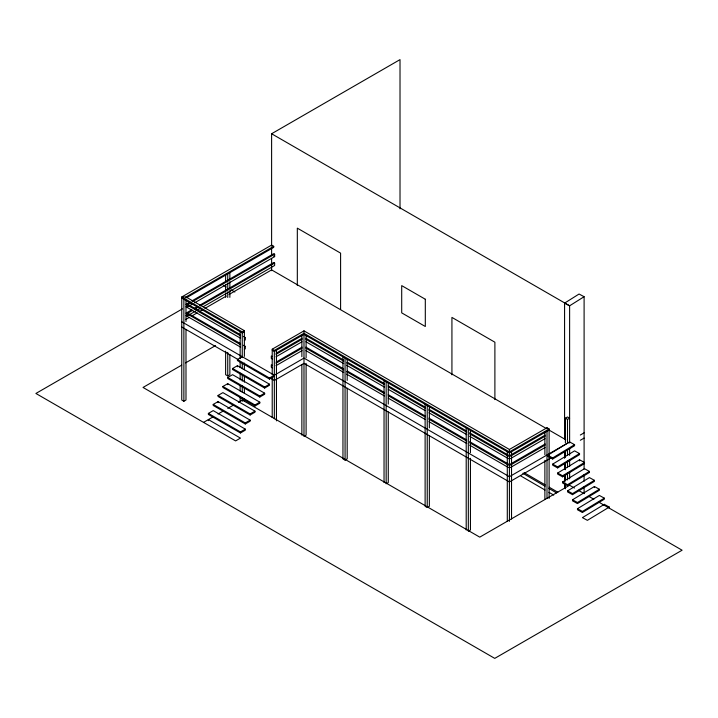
<?xml version="1.0" encoding="UTF-8"?>
<svg xmlns="http://www.w3.org/2000/svg" width="718" height="718" viewBox="0 0 718 718"><rect width="100%" height="100%" fill="white"/><g stroke="black" fill="none" stroke-linecap="round" stroke-linejoin="round"><path stroke-width="1.08" d="M564.572 439.272L564.572 303.131L579.058 294.03L584.102 296.705L584.102 469.06M584.102 296.705L569.616 305.805L569.616 442.997M547.726 455.221L569.616 441.947L574.58 444.675L574.58 445.725L552.68 458.999L547.726 456.271L547.726 455.221L552.68 457.949L574.58 444.675M552.68 464.133L574.58 450.859L579.534 453.588L579.534 454.638L557.644 467.912L552.68 465.183L552.68 464.133L557.644 466.862L579.534 453.588M557.644 473.054L579.534 459.78L584.488 462.5L584.488 463.55L562.598 476.824L557.644 474.095L557.644 473.054L562.598 475.774L584.488 462.5M562.598 481.966L584.488 468.692L589.451 471.421L589.451 472.462L567.552 485.736L562.598 483.017L562.598 481.966L567.552 484.695L589.451 471.421M567.552 490.879L589.451 477.605L594.405 480.333L594.405 481.383L572.515 494.657L567.552 491.929L567.552 490.879L572.515 493.607L594.405 480.333M572.515 499.791L594.405 486.517L599.359 489.245L599.359 490.295L577.469 503.569L572.515 500.841L572.515 499.791L577.469 502.519L599.359 489.245M577.469 508.712L599.359 495.438L604.323 498.157L604.323 499.207L582.424 512.481L577.469 509.753L577.469 508.712L582.424 511.431L604.323 498.157M604.323 504.35L582.424 517.624L587.387 520.344L609.277 507.07L604.323 504.35L604.323 505.4M271.61 246.193L271.61 133.754L400.016 59.621L400.016 208.803M186.958 297.458L273.729 247.36L273.729 246.319L185.989 296.974L181.753 296.974L181.753 400.025L183.871 401.254L185.989 400.025L185.989 329.409M189.848 302.09L185.989 304.315L240.557 335.818M191.778 300.977L273.729 253.66L274.635 254.181L274.635 256.631L194.614 302.825M190.755 302.61L186.895 304.836L186.895 307.286L192.684 303.938M192.684 301.497L274.635 254.181M182.48 308.839L35.9 393.464L494.747 658.379L682.1 550.212L598.704 502.061M191.778 309.835L185.989 313.174L240.557 344.676M194.668 308.166L197.558 306.496M199.487 305.383L273.729 262.519L274.635 263.048L274.635 265.489L203.293 306.685M192.684 310.364L186.895 313.703L186.895 316.144L195.574 311.136M194.614 309.252L198.473 307.026M200.394 305.913L274.635 263.048M197.504 310.023L200.394 308.354M185.621 319.546L189.489 317.311M191.419 316.198L197.217 312.851M199.146 311.738L203.014 309.503M204.944 308.39L226.197 296.112M229.096 294.443L271.61 269.896L546.317 428.502M181.699 365.13L143.035 387.451L235.612 440.906L240.449 438.106L208.382 419.59L208.382 420.64M185.567 362.895L215.535 345.591M273.729 246.319L271.61 245.089L181.753 296.974L242.262 331.904L244.38 330.684L244.38 356.388M244.38 331.734L242.262 332.955L181.753 298.015M244.38 338.025L245.287 337.505L245.287 339.946L244.38 340.467M244.38 346.893L245.287 346.363L245.287 348.813L244.38 349.334M274.339 376.277L269.492 379.068L237.425 360.553L237.425 359.503L242.262 356.711M232.587 368.487L237.425 365.695L269.492 384.211L269.492 385.252L264.655 388.052L232.587 369.537L232.587 368.487L264.655 387.002L269.492 384.211M272.221 374.904L272.221 349.199L303.983 330.854L509.412 449.459L546.999 427.757L549.117 428.978L549.117 498.409M225.623 351.165L225.623 374.697L227.741 375.927L229.859 374.697L229.859 354.521M272.221 349.199L274.339 350.42L303.983 333.305L509.412 451.909L549.117 428.978M227.741 377.471L232.587 374.679L264.655 393.195L264.655 394.236L259.808 397.036L227.741 378.521L227.741 377.471L259.808 395.986L264.655 393.195M276.116 353.238L302.063 338.259M276.062 354.324L302.009 339.336M222.903 386.455L227.741 383.663L259.808 402.17L259.808 403.22L254.971 406.02L222.903 387.505L222.903 386.455L254.971 404.97L259.808 402.17M276.062 356.765L302.009 341.786M218.066 395.438L222.903 392.638L254.971 411.154L254.971 412.204L250.133 415.004L218.066 396.489L218.066 395.438L250.133 413.954L254.971 411.154M276.116 362.105L302.063 347.126M276.062 363.182L302.009 348.203M276.062 365.633L302.009 350.653M213.219 404.422L218.066 401.622L250.133 420.138L250.133 421.188L245.287 423.979L213.219 405.473L213.219 404.422L245.287 422.938L250.133 420.138M237.425 359.503L269.492 378.018L303.983 358.102L509.412 476.707L569.616 441.947M208.382 413.406L213.219 410.606L245.287 429.122L245.287 430.172L240.449 432.963L208.382 414.448L208.382 413.406L240.449 431.922L245.287 429.122M203.535 422.39L213.219 416.799M218.066 413.999L222.903 411.208M227.741 408.416L233.547 405.06M238.394 402.268L242.262 400.025L479.759 537.145L569.616 485.269L574.463 488.069M342.953 356.846L342.953 458.856L345.071 460.085L347.189 458.856L347.189 388.241M386.858 483.394L388.276 482.577L388.276 411.952M565.38 418.19L567.498 416.97L569.616 418.19L567.498 419.42L565.38 418.19L565.38 442.853M549.117 430.028L509.412 452.95L303.983 334.355L274.339 351.47L272.221 350.249M510.435 455.167L545.133 435.135M510.372 456.244L545.079 436.212M510.372 458.694L545.079 438.653M510.435 464.025L545.133 443.993M510.372 465.111L545.079 445.079M510.372 467.553L545.079 447.52M580.323 435.027L584.102 432.846M580.323 440.269L584.102 438.088M551.164 457.842L509.412 481.949L303.983 363.344L274.339 380.468L270.48 378.233M564.572 303.131L569.616 305.805L271.61 133.754M273.729 256.102L274.635 256.631M549.234 430.181L565.739 439.703M223.253 285.297L226.152 286.976M230.99 289.767L234.858 292.002M578.349 490.304L584.165 493.67M589.011 496.461L593.858 499.261M305.859 338.232L343.653 360.05M347.53 362.294L384.345 383.547M388.223 385.79L425.047 407.043M428.924 409.287L466.718 431.105M469.626 432.783L508.38 455.158M305.922 339.318L343.716 361.136M346.623 362.814L384.408 384.633M388.285 386.867L425.11 408.129M428.987 410.364L466.772 432.182M469.68 433.86L508.443 456.244M305.922 341.768L343.716 363.586M346.623 365.265L384.408 387.083M388.285 389.318L425.11 410.579M428.987 412.814L466.772 434.632M469.68 436.311L508.443 458.685M305.859 347.099L343.653 368.917M347.53 371.152L384.345 392.414M388.223 394.649L425.047 415.91M428.924 418.145L466.718 439.963M469.626 441.642L508.38 464.025M305.922 348.185L343.716 370.003M346.623 371.682L384.408 393.5M388.285 395.735L425.11 416.996M428.987 419.231L466.772 441.049M469.68 442.728L508.443 465.111M305.922 350.626L343.716 372.445M346.623 374.123L384.408 395.941M388.285 398.185L425.11 419.438M428.987 421.681L466.772 443.5M469.68 445.178L508.443 467.553M244.38 330.684L185.989 296.974L185.989 298.015M186.895 303.786L240.503 334.741M243.375 336.392L245.287 337.505M185.989 306.757L240.557 338.259M272.221 356.541L271.305 356.02L271.305 358.461L272.221 358.982M186.895 312.653L240.503 343.599M243.375 345.259L245.287 346.363M185.989 315.624L240.557 347.126M272.221 365.408L271.305 364.879L271.305 367.329L272.221 367.849M181.753 321.772L274.339 375.227M181.753 327.013L237.685 359.305M426.537 507.114L425.119 506.298L425.119 404.288M524.05 472.597L545.285 484.937M549.144 487.181L557.832 492.234M522.839 473.288L545.034 486.203M548.893 488.446L556.612 492.934M520.909 476.016L545.034 490.044M548.893 492.288L553.722 495.088M609.277 507.07L609.277 508.12M594.405 486.517L594.405 487.567M584.102 474.589L584.102 481.231M584.102 486.759L584.102 493.401M582.424 511.431L582.424 512.481M579.534 459.78L579.534 460.821M577.469 502.519L577.469 503.569M572.515 493.607L572.515 494.657M569.616 448.463L569.616 455.365M569.616 459.673L569.616 466.547M569.616 472.004L569.616 478.843M567.498 419.42L567.498 442.961M567.498 449.683L567.498 455.284M567.498 460.893L567.498 467.615M567.498 473.225L567.498 479.947M567.552 484.695L567.552 485.736M565.38 451.819L565.38 457.429M565.38 463.029L565.38 469.76M565.38 475.361L565.38 480.97M565.38 483.214L565.38 488.814M564.572 451.577L564.572 458.281M564.572 463.873L564.572 469.455M564.572 475.047L564.572 481.76M564.572 483.995L564.572 488.464M562.598 475.774L562.598 476.824M557.644 466.862L557.644 467.912M552.68 457.949L552.68 458.999M546.999 427.757L546.999 428.808M546.999 431.249L546.999 498.507M544.881 432.272L544.881 454.691M544.881 460.292L544.881 499.531M511.53 451.73L511.53 518.988M509.412 449.459L509.412 521.331M507.294 451.73L507.294 521.232M494.89 399.63L494.89 342.208L451.927 317.41L451.927 374.823M470.443 430.253L470.443 452.672M470.443 458.272L470.443 530.019L468.324 531.239L468.324 429.229M466.206 428.009L466.206 530.019M429.355 406.532L429.355 427.829M429.355 435.673L429.355 506.298L427.237 507.518L427.237 405.508M388.276 382.811L388.276 404.108M386.158 381.788L386.158 483.806M384.04 380.567L384.04 482.577M347.189 359.09L347.189 380.387M345.071 358.076L345.071 460.085M340.592 309.44L340.592 253.131L297.324 228.153L297.324 285.567M306.101 335.369L306.101 357.788M306.101 363.398L306.101 435.135L303.983 436.364L303.983 330.854M301.865 335.369L301.865 356.666M301.865 364.52L301.865 435.135M276.457 350.249L276.457 420.865M274.339 350.42L274.339 418.729M272.221 377.147L272.221 417.508M271.61 248.419L271.61 255.096M271.61 258.435L271.61 270.686M269.492 378.018L269.492 379.068M264.655 387.002L264.655 388.052M259.808 395.986L259.808 397.036M254.971 404.97L254.971 406.02M250.133 413.954L250.133 415.004M245.287 422.938L245.287 423.979M244.38 363.12L244.38 369.842M244.38 375.451L244.38 382.173M244.38 387.783L244.38 393.383M244.38 398.993L244.38 401.236M242.262 331.904L242.262 357.618M242.262 363.218L242.262 368.828M242.262 374.428L242.262 381.159M242.262 385.638L242.262 392.369M242.262 397.969L242.262 401.335M240.449 431.922L240.449 432.963M240.144 331.734L240.144 358.632M240.144 361.998L240.144 367.598M240.144 373.207L240.144 379.93M240.144 385.539L240.144 391.139M240.144 396.749L240.144 401.236M237.425 365.695L237.425 366.736M229.859 272.687L229.859 279.419M229.859 281.662L229.859 288.385M229.859 290.628L229.859 297.351M227.741 273.917L227.741 280.639M227.741 282.883L227.741 289.605M227.741 291.849L227.741 297.458M227.741 352.385L227.741 375.927M227.741 383.663L227.741 384.704M225.623 274.931L225.623 281.662M225.623 285.019L225.623 290.628M225.623 292.872L225.623 297.351M218.066 401.622L218.066 402.672M185.989 300.259L185.989 321.556M183.871 299.244L183.871 401.254M425.307 299.244L401.703 285.62L401.703 312.868L425.307 326.493L425.307 299.244"/></g></svg>
